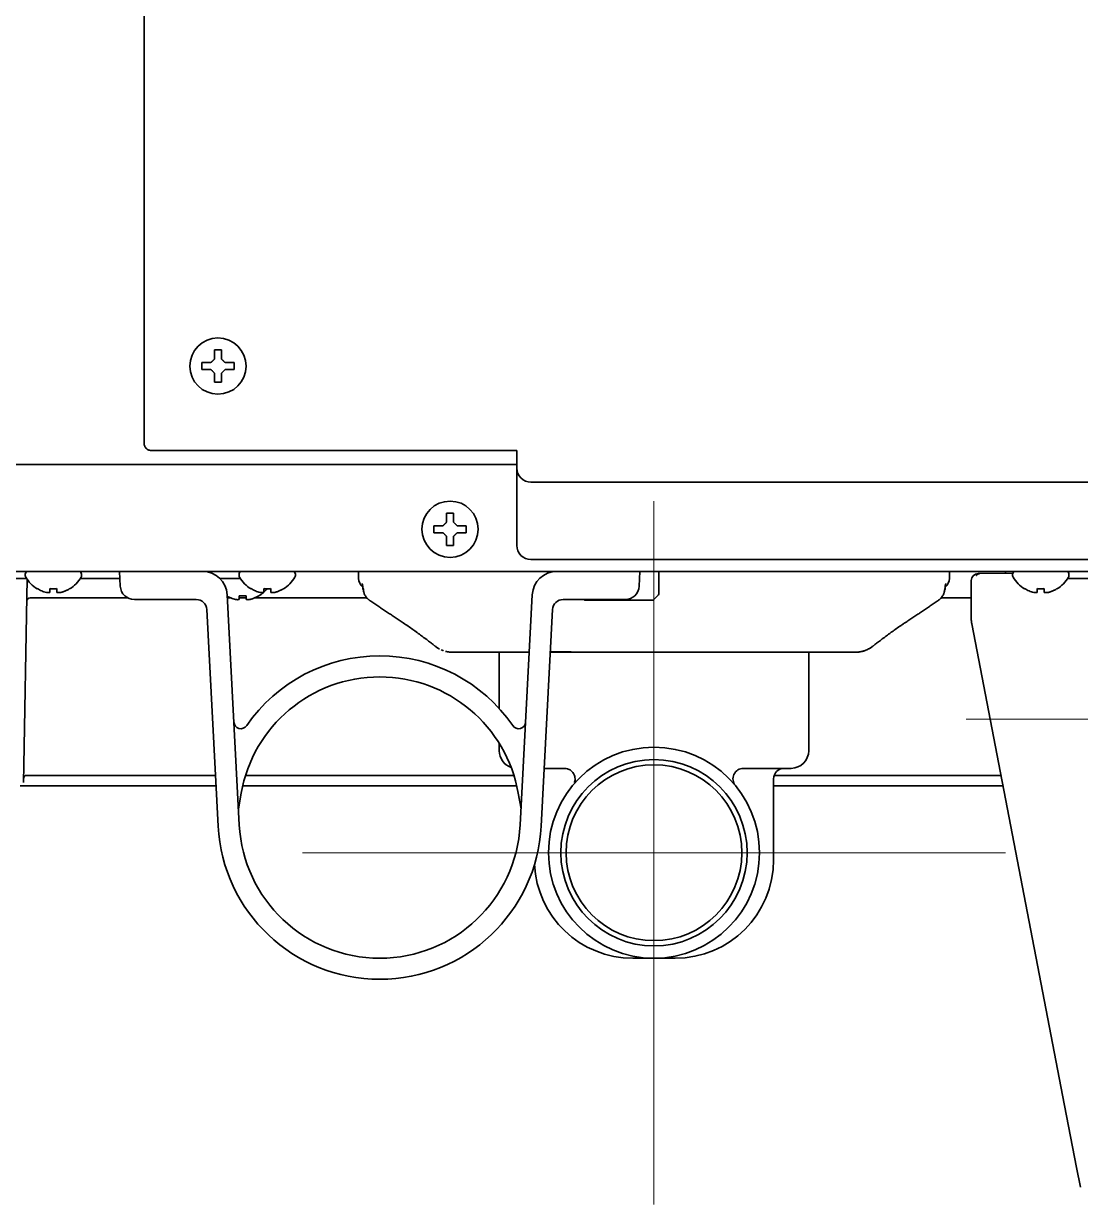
# Model space of a CAD drawing. Extents: x 6327 to 10269, y -393 to 3204.
# Drawn here: x 6622.9 to 6773.2, y 1281 to 1448.9 of the extents above; entities that cross this region are included whole.
import ezdxf

# ---------------------------------------------------------------- set-up
doc = ezdxf.new("R2010")
doc.units = 0
doc.header["$LTSCALE"] = 5
doc.layers.get('0').update_dxf_attribs({"linetype": 'CONTINUOUS', "lineweight": 0})
doc.layers.add('1', color=7, linetype='CONTINUOUS', true_color=0xffffff)

msp = doc.modelspace()

# ---------------------------------------------------------------- linework, layer by layer
at = {"color": 6}
for p, q in [((6712.57, 1381.03), (6712.57, 1281.03)), ((6662.57, 1331.03), (6762.57, 1331.03))]:
    msp.add_line(p, q, dxfattribs=at)
at = {"color": 4}
msp.add_line((6756.97, 1350.03), (6856.97, 1350.03), dxfattribs=at)
at = {"layer": '1', "color": 7, "linetype": 'Continuous', "lineweight": 35}
for p, q in [((6640.07, 1389.22), (6640.07, 1625.27)), ((6648.27, 1400.23), (6648.27, 1400.73)), ((6652.87, 1400.73), (6652.87, 1400.23)), ((6648.27, 1399.73), (6648.27, 1400.23)), ((6652.87, 1400.23), (6652.87, 1399.73)), ((6693.07, 1388.23), (6641.13, 1388.23)), ((6693.07, 1387.69), (6693.07, 1388.23)), ((6693.07, 1385.73), (6693.07, 1387.69)), ((6371.87, 1386.23), (6693.08, 1386.23)), ((6693.07, 1379.73), (6693.07, 1385.73)), ((6695.07, 1383.73), (6802.07, 1383.73)), ((6693.07, 1374.73), (6693.07, 1379.73)), ((6681.27, 1377.03), (6681.27, 1377.53)), ((6681.27, 1376.53), (6681.27, 1377.03)), ((6685.87, 1377.53), (6685.87, 1377.03)), ((6685.87, 1377.03), (6685.87, 1376.53)), ((6802.07, 1372.73), (6695.07, 1372.73)), ((6339.57, 1371.03), (7085.57, 1371.03)), ((6623.17, 1370.63), (6623.17, 1370.43)), ((6631.17, 1370.43), (6631.17, 1370.63)), ((6636.57, 1371.03), (6636.68, 1368.92)), ((6653.57, 1370.63), (6653.57, 1370.43)), ((6661.57, 1370.43), (6661.57, 1370.63)), ((6670.57, 1370.03), (6670.57, 1371.03)), ((6710.46, 1368.92), (6710.57, 1371.03)), ((6713.27, 1371.03), (6713.27, 1370.97)), ((6713.27, 1367.85), (6713.27, 1371)), ((6754.57, 1371.03), (6754.57, 1370.03)), ((6758.66, 1370.72), (6758.9, 1370.72)), ((6758.9, 1370.72), (6763.6, 1370.76)), ((6758.97, 1370.71), (6758.94, 1370.71)), ((6762.57, 1371.03), (6762.57, 1370.75)), ((6763.57, 1370.63), (6763.57, 1370.43)), ((6771.57, 1370.43), (6771.57, 1370.63)), ((6591.57, 1370.03), (6623.35, 1370.03)), ((6623.44, 1369.9), (6623.39, 1367.45)), ((6624.87, 1368.55), (6624.87, 1368.58)), ((6629.47, 1368.58), (6629.47, 1368.55)), ((6631, 1370.03), (6636.63, 1370.03)), ((6650.84, 1370.03), (6653.75, 1370.03)), ((6655.27, 1368.55), (6655.27, 1368.58)), ((6659.87, 1368.58), (6659.87, 1368.55)), ((6671.23, 1368.58), (6671.2, 1368.48)), ((6753.94, 1368.48), (6753.91, 1368.58)), ((6757.67, 1364.5), (6757.67, 1369.72)), ((6765.27, 1368.55), (6765.27, 1368.58)), ((6769.87, 1368.58), (6769.87, 1368.55)), ((6781.88, 1370.03), (6771.4, 1370.03)), ((6622.97, 1343.46), (6623.39, 1367.45)), ((6623.88, 1367.28), (6626.4, 1367.28)), ((6626.4, 1367.28), (6637.71, 1367.28)), ((6638.68, 1367.03), (6641.68, 1367.03)), ((6641.68, 1367.03), (6647.49, 1367.03)), ((6651.88, 1367.71), (6653.6, 1334.98)), ((6651.91, 1367.28), (6652.36, 1367.28)), ((6653.57, 1367.28), (6654.57, 1367.28)), ((6655.79, 1367.28), (6671.73, 1367.28)), ((6656.37, 1367.58), (6656.37, 1367.55)), ((6672.32, 1366.78), (6672.32, 1366.79)), ((6693.55, 1334.98), (6695.26, 1367.71)), ((6699.65, 1367.03), (6705.46, 1367.03)), ((6702.6, 1367.03), (6702.63, 1367)), ((6703.24, 1366.93), (6702.8, 1366.93)), ((6703.68, 1366.93), (6703.24, 1366.93)), ((6707.14, 1366.93), (6703.68, 1366.93)), ((6705.46, 1367.03), (6708.47, 1367.03)), ((6708.01, 1366.93), (6707.14, 1366.93)), ((6711.47, 1366.93), (6708.01, 1366.93)), ((6711.9, 1366.93), (6711.47, 1366.93)), ((6712.34, 1366.93), (6711.9, 1366.93)), ((6712.52, 1367), (6713.2, 1367.68)), ((6713.2, 1367.68), (6713.27, 1367.85)), ((6752.82, 1366.79), (6752.83, 1366.78)), ((6757.67, 1367.28), (6753.41, 1367.28)), ((6648.99, 1365.6), (6650.6, 1334.82)), ((6696.54, 1334.82), (6698.15, 1365.6)), ((6676.74, 1363.82), (6676.74, 1363.83)), ((6748.4, 1363.83), (6748.41, 1363.82)), ((6770.96, 1295.08), (6757.76, 1363.56)), ((6683, 1359.65), (6682.93, 1359.66)), ((6690.57, 1359.53), (6690.57, 1351.52)), ((6734.57, 1345.53), (6734.57, 1359.53)), ((6741.73, 1359.57), (6741.75, 1359.57)), ((6690.57, 1346.56), (6690.57, 1345.53)), ((6622.93, 1341.02), (6622.97, 1343.46)), ((6623.34, 1342.03), (6650.23, 1342.03)), ((6654.49, 1342.03), (6692.65, 1342.03)), ((6696.97, 1343.03), (6699.84, 1343.03)), ((6725.3, 1343.03), (6732.07, 1343.03)), ((6729.57, 1330.03), (6729.57, 1341.53)), ((6729.66, 1342.03), (6761.91, 1342.03)), ((6624.03, 1340.53), (6622.43, 1340.53)), ((6650.31, 1340.53), (6624.03, 1340.53)), ((6693.06, 1340.53), (6654.09, 1340.53)), ((6729.57, 1340.53), (6762.2, 1340.53)), ((6653.88, 1339.5), (6653.48, 1337.25)), ((6693.66, 1337.25), (6693.27, 1339.5)), ((6712.57, 1316.03), (6709.57, 1316.03)), ((6715.57, 1316.03), (6712.58, 1316.03)), ((6772.66, 1286.26), (6770.96, 1295.08)), ((6773.2, 1283.47), (6772.66, 1286.26))]:
    msp.add_line(p, q, dxfattribs=at)
for centre, radius in [((6650.57, 1400.23), 4), ((6683.57, 1377.03), 4), ((6712.57, 1331.03), 15), ((6712.57, 1331.03), 13.25), ((6712.57, 1331.03), 12.5)]:
    msp.add_circle(centre, radius, dxfattribs=at)
for centre, radius, start, end in [((6695.07, 1385.73), 2, 180, 270), ((6695.07, 1374.73), 2, 180, 270), ((6623.57, 1370.63), 0.4, 90, 180), ((6623.57, 1370.43), 0.4, 180, 210.3012), ((6627.37, 1372.65), 4.8, 210.3012, 238.6273), ((6626.97, 1372.65), 4.8, 301.3727, 329.6988), ((6630.77, 1370.63), 0.4, 0, 90), ((6630.77, 1370.43), 0.4, 329.6988, 0), ((6648.39, 1367.53), 3.5, 3, 90), ((6653.97, 1370.63), 0.4, 90, 180), ((6653.97, 1370.43), 0.4, 180, 210.3012), ((6657.77, 1372.65), 4.8, 210.3012, 238.6273), ((6657.37, 1372.65), 4.8, 301.3727, 329.6988), ((6661.17, 1370.63), 0.4, 0, 90), ((6661.17, 1370.43), 0.4, 329.6988, 0), ((6698.76, 1367.53), 3.5, 90, 177), ((6758.67, 1369.72), 1, 90.5, 180), ((6763.97, 1370.63), 0.4, 90, 180), ((6763.97, 1370.43), 0.4, 180, 210.3012), ((6767.77, 1372.65), 4.8, 210.3012, 238.6273), ((6767.37, 1372.65), 4.8, 301.3727, 329.6988), ((6771.17, 1370.63), 0.4, 0, 90), ((6771.17, 1370.43), 0.4, 329.6988, 0), ((6638.68, 1369.03), 2, 183, 270), ((6653.87, 1371.65), 4.8, 301.3727, 319.6462), ((6672.07, 1370.03), 1.5, 180, 231.858), ((6708.47, 1369.03), 2, 270, 357), ((6753.07, 1370.03), 1.5, 308.1993, 0), ((6623.88, 1366.78), 0.5, 90, 179), ((6647.49, 1365.53), 1.5, 3, 90), ((6699.65, 1365.53), 1.5, 90, 177), ((6702.8, 1367.18), 0.25, 225, 270), ((6712.34, 1367.18), 0.25, 270, 315), ((6673.57, 1336.03), 23, 34.6585, 145.3415), ((6673.57, 1336.03), 20, 10, 170), ((6653.83, 1349.67), 1, 183, 325.3415), ((6693.31, 1349.67), 1, 214.6585, 357), ((6693.07, 1345.53), 2.5, 180, 250.9285), ((6732.07, 1345.53), 2.5, 270, 0), ((6623.34, 1341.63), 0.4, 90, 179.0001), ((6725.3, 1341.53), 1.5, 90, 219.5212), ((6731.07, 1341.53), 1.5, 90, 180), ((6673.57, 1336.03), 23, 183, 357), ((6673.57, 1336.03), 20, 183, 357), ((6715.57, 1330.03), 14, 270, 0), ((6709.57, 1330.03), 14, 182.6915, 270)]:
    msp.add_arc(centre, radius, start, end, dxfattribs=at)
for points, degree in [([(6650.07, 1401.23), (6650.07, 1401.28), (6650.07, 1401.39), (6650.07, 1401.55), (6650.07, 1401.71), (6650.07, 1401.86), (6650.07, 1402.02), (6650.07, 1402.17), (6650.07, 1402.34), (6650.07, 1402.46), (6650.07, 1402.53)], 3), ([(6650.07, 1402.53), (6650.24, 1402.53), (6650.57, 1402.53), (6650.91, 1402.53), (6651.07, 1402.53)], 3), ([(6649.57, 1400.73), (6649.6, 1400.75), (6649.64, 1400.8), (6649.72, 1400.87), (6649.79, 1400.94), (6649.86, 1401.01), (6649.93, 1401.08), (6650, 1401.15), (6650.05, 1401.2), (6650.07, 1401.23)], 3), ([(6651.07, 1401.23), (6651.1, 1401.2), (6651.15, 1401.15), (6651.22, 1401.08), (6651.3, 1401), (6651.37, 1400.93), (6651.43, 1400.86), (6651.5, 1400.8), (6651.55, 1400.75), (6651.57, 1400.73)], 3), ([(6651.57, 1400.73), (6651.63, 1400.73), (6651.74, 1400.73), (6651.9, 1400.73), (6652.06, 1400.73), (6652.21, 1400.73), (6652.36, 1400.73), (6652.52, 1400.73), (6652.69, 1400.73), (6652.81, 1400.73), (6652.87, 1400.73)], 3), ([(6649.57, 1399.73), (6649.52, 1399.73), (6649.41, 1399.73), (6649.25, 1399.73), (6649.09, 1399.73), (6648.93, 1399.73), (6648.78, 1399.73), (6648.63, 1399.73), (6648.46, 1399.73), (6648.34, 1399.73), (6648.27, 1399.73)], 3), ([(6650.07, 1399.23), (6650.05, 1399.25), (6650, 1399.3), (6649.92, 1399.38), (6649.85, 1399.45), (6649.78, 1399.52), (6649.71, 1399.59), (6649.64, 1399.66), (6649.6, 1399.7), (6649.57, 1399.73)], 3), ([(6651.57, 1399.73), (6651.55, 1399.7), (6651.5, 1399.65), (6651.43, 1399.58), (6651.36, 1399.51), (6651.29, 1399.44), (6651.22, 1399.37), (6651.14, 1399.3), (6651.1, 1399.25), (6651.07, 1399.23)], 3), ([(6651.07, 1399.23), (6651.07, 1399.17), (6651.07, 1399.06), (6651.07, 1398.9), (6651.07, 1398.74), (6651.07, 1398.59), (6651.07, 1398.44), (6651.07, 1398.28), (6651.07, 1398.11), (6651.07, 1397.99), (6651.07, 1397.93)], 3), ([(6651.07, 1397.93), (6650.91, 1397.93), (6650.57, 1397.93), (6650.24, 1397.93), (6650.07, 1397.93)], 3), ([(6683.07, 1378.03), (6683.07, 1378.08), (6683.07, 1378.19), (6683.07, 1378.35), (6683.07, 1378.51), (6683.07, 1378.66), (6683.07, 1378.82), (6683.07, 1378.97), (6683.07, 1379.14), (6683.07, 1379.26), (6683.07, 1379.33)], 3), ([(6683.07, 1379.33), (6683.24, 1379.33), (6683.57, 1379.33), (6683.91, 1379.33), (6684.07, 1379.33)], 3), ([(6682.57, 1377.53), (6682.6, 1377.55), (6682.64, 1377.6), (6682.72, 1377.67), (6682.79, 1377.74), (6682.86, 1377.81), (6682.93, 1377.88), (6683, 1377.95), (6683.05, 1378), (6683.07, 1378.03)], 3), ([(6684.07, 1378.03), (6684.1, 1378), (6684.15, 1377.95), (6684.22, 1377.88), (6684.3, 1377.8), (6684.37, 1377.73), (6684.43, 1377.66), (6684.5, 1377.6), (6684.55, 1377.55), (6684.57, 1377.53)], 3), ([(6684.57, 1377.53), (6684.63, 1377.53), (6684.74, 1377.53), (6684.9, 1377.53), (6685.06, 1377.53), (6685.21, 1377.53), (6685.36, 1377.53), (6685.52, 1377.53), (6685.69, 1377.53), (6685.81, 1377.53), (6685.87, 1377.53)], 3), ([(6682.57, 1376.53), (6682.52, 1376.53), (6682.41, 1376.53), (6682.25, 1376.53), (6682.09, 1376.53), (6681.93, 1376.53), (6681.78, 1376.53), (6681.63, 1376.53), (6681.46, 1376.53), (6681.34, 1376.53), (6681.27, 1376.53)], 3), ([(6683.07, 1376.03), (6683.05, 1376.05), (6683, 1376.1), (6682.92, 1376.18), (6682.85, 1376.25), (6682.78, 1376.32), (6682.71, 1376.39), (6682.64, 1376.46), (6682.6, 1376.5), (6682.57, 1376.53)], 3), ([(6684.57, 1376.53), (6684.55, 1376.5), (6684.5, 1376.45), (6684.43, 1376.38), (6684.36, 1376.31), (6684.29, 1376.24), (6684.22, 1376.17), (6684.14, 1376.1), (6684.1, 1376.05), (6684.07, 1376.03)], 3), ([(6684.07, 1376.03), (6684.07, 1375.97), (6684.07, 1375.86), (6684.07, 1375.7), (6684.07, 1375.54), (6684.07, 1375.39), (6684.07, 1375.24), (6684.07, 1375.08), (6684.07, 1374.91), (6684.07, 1374.79), (6684.07, 1374.73)], 3), ([(6684.07, 1374.73), (6683.91, 1374.73), (6683.57, 1374.73), (6683.24, 1374.73), (6683.07, 1374.73)], 3), ([(6626.67, 1368.03), (6626.67, 1368.04), (6626.67, 1368.07), (6626.67, 1368.12), (6626.67, 1368.18), (6626.67, 1368.24), (6626.67, 1368.31), (6626.67, 1368.38), (6626.67, 1368.47), (6626.67, 1368.54), (6626.67, 1368.58)], 3), ([(6626.67, 1368.58), (6626.84, 1368.56), (6627.17, 1368.54), (6627.51, 1368.56), (6627.67, 1368.58)], 3), ([(6628.17, 1368.03), (6628.23, 1368.04), (6628.34, 1368.07), (6628.5, 1368.12), (6628.66, 1368.18), (6628.81, 1368.24), (6628.96, 1368.31), (6629.12, 1368.38), (6629.29, 1368.47), (6629.41, 1368.54), (6629.47, 1368.58)], 3), ([(6657.07, 1368.03), (6657.07, 1368.04), (6657.07, 1368.07), (6657.07, 1368.12), (6657.07, 1368.18), (6657.07, 1368.24), (6657.07, 1368.31), (6657.07, 1368.38), (6657.07, 1368.47), (6657.07, 1368.54), (6657.07, 1368.58)], 3), ([(6657.07, 1368.58), (6657.24, 1368.56), (6657.57, 1368.54), (6657.91, 1368.56), (6658.07, 1368.58)], 3), ([(6658.57, 1368.03), (6658.63, 1368.04), (6658.74, 1368.07), (6658.9, 1368.12), (6659.06, 1368.18), (6659.21, 1368.24), (6659.36, 1368.31), (6659.52, 1368.38), (6659.69, 1368.47), (6659.81, 1368.54), (6659.87, 1368.58)], 3), ([(6767.07, 1368.03), (6767.07, 1368.04), (6767.07, 1368.07), (6767.07, 1368.12), (6767.07, 1368.18), (6767.07, 1368.24), (6767.07, 1368.31), (6767.07, 1368.38), (6767.07, 1368.47), (6767.07, 1368.54), (6767.07, 1368.58)], 3), ([(6767.07, 1368.58), (6767.24, 1368.56), (6767.57, 1368.54), (6767.91, 1368.56), (6768.07, 1368.58)], 3), ([(6768.57, 1368.03), (6768.63, 1368.04), (6768.74, 1368.07), (6768.9, 1368.12), (6769.06, 1368.18), (6769.21, 1368.24), (6769.36, 1368.31), (6769.52, 1368.38), (6769.69, 1368.47), (6769.81, 1368.54), (6769.87, 1368.58)], 3), ([(6626.17, 1368.03), (6626.2, 1368.03), (6626.24, 1368.02), (6626.32, 1368.02), (6626.39, 1368.01), (6626.46, 1368.01), (6626.53, 1368.02), (6626.6, 1368.02), (6626.65, 1368.03), (6626.67, 1368.03)], 3), ([(6627.67, 1368.03), (6627.7, 1368.03), (6627.75, 1368.02), (6627.82, 1368.02), (6627.9, 1368.01), (6627.97, 1368.01), (6628.03, 1368.02), (6628.1, 1368.02), (6628.15, 1368.03), (6628.17, 1368.03)], 3), ([(6653.07, 1367.03), (6653.1, 1367.03), (6653.14, 1367.02), (6653.22, 1367.02), (6653.29, 1367.01), (6653.36, 1367.01), (6653.43, 1367.02), (6653.5, 1367.02), (6653.55, 1367.03), (6653.57, 1367.03)], 3), ([(6653.57, 1367.03), (6653.57, 1367.04), (6653.57, 1367.07), (6653.57, 1367.12), (6653.57, 1367.18), (6653.57, 1367.24), (6653.57, 1367.31), (6653.57, 1367.38), (6653.57, 1367.47), (6653.57, 1367.54), (6653.57, 1367.58)], 3), ([(6653.57, 1367.58), (6653.74, 1367.56), (6654.07, 1367.54), (6654.41, 1367.56), (6654.57, 1367.58)], 3), ([(6654.57, 1367.03), (6654.6, 1367.03), (6654.65, 1367.02), (6654.72, 1367.02), (6654.8, 1367.01), (6654.87, 1367.01), (6654.93, 1367.02), (6655, 1367.02), (6655.05, 1367.03), (6655.07, 1367.03)], 3), ([(6655.07, 1367.03), (6655.13, 1367.04), (6655.24, 1367.07), (6655.4, 1367.12), (6655.56, 1367.18), (6655.71, 1367.24), (6655.86, 1367.31), (6656.02, 1367.38), (6656.19, 1367.47), (6656.31, 1367.54), (6656.37, 1367.58)], 3), ([(6656.57, 1368.03), (6656.6, 1368.03), (6656.64, 1368.02), (6656.72, 1368.02), (6656.79, 1368.01), (6656.86, 1368.01), (6656.93, 1368.02), (6657, 1368.02), (6657.05, 1368.03), (6657.07, 1368.03)], 3), ([(6658.07, 1368.03), (6658.1, 1368.03), (6658.15, 1368.02), (6658.22, 1368.02), (6658.3, 1368.01), (6658.37, 1368.01), (6658.43, 1368.02), (6658.5, 1368.02), (6658.55, 1368.03), (6658.57, 1368.03)], 3), ([(6672.11, 1366.93), (6672.18, 1366.88), (6672.25, 1366.84), (6672.32, 1366.79)], 3), ([(6672.32, 1366.78), (6674.53, 1365.3), (6676.74, 1363.82)], 2), ([(6748.41, 1363.82), (6750.62, 1365.3), (6752.83, 1366.78)], 2), ([(6752.82, 1366.79), (6752.89, 1366.84), (6752.97, 1366.88), (6753.04, 1366.93)], 3), ([(6766.57, 1368.03), (6766.6, 1368.03), (6766.64, 1368.02), (6766.72, 1368.02), (6766.79, 1368.01), (6766.86, 1368.01), (6766.93, 1368.02), (6767, 1368.02), (6767.05, 1368.03), (6767.07, 1368.03)], 3), ([(6768.07, 1368.03), (6768.1, 1368.03), (6768.15, 1368.02), (6768.22, 1368.02), (6768.3, 1368.01), (6768.37, 1368.01), (6768.43, 1368.02), (6768.5, 1368.02), (6768.55, 1368.03), (6768.57, 1368.03)], 3)]:
    msp.add_open_spline(points, degree=degree, dxfattribs=at)
for points, knots in [([(6651.07, 1402.53), (6651.07, 1402.32), (6651.07, 1402.11), (6651.07, 1401.79), (6651.07, 1401.68), (6651.07, 1401.45), (6651.07, 1401.34), (6651.07, 1401.23)], [0, 0, 0, 0, 0.5, 0.5, 0.75, 0.75, 1, 1, 1, 1]), ([(6648.27, 1400.73), (6648.48, 1400.73), (6648.69, 1400.73), (6649.01, 1400.73), (6649.12, 1400.73), (6649.34, 1400.73), (6649.46, 1400.73), (6649.57, 1400.73)], [0, 0, 0, 0, 0.5, 0.5, 0.75, 0.75, 1, 1, 1, 1]), ([(6650.07, 1397.93), (6650.07, 1398.13), (6650.07, 1398.34), (6650.07, 1398.66), (6650.07, 1398.77), (6650.07, 1399), (6650.07, 1399.11), (6650.07, 1399.23)], [0, 0, 0, 0, 0.5, 0.5, 0.75, 0.75, 1, 1, 1, 1]), ([(6652.87, 1399.73), (6652.67, 1399.73), (6652.46, 1399.73), (6652.14, 1399.73), (6652.03, 1399.73), (6651.8, 1399.73), (6651.69, 1399.73), (6651.57, 1399.73)], [0, 0, 0, 0, 0.5, 0.5, 0.75, 0.75, 1, 1, 1, 1]), ([(6641.13, 1388.23), (6641.06, 1388.23), (6641, 1388.23), (6640.9, 1388.25), (6640.87, 1388.26), (6640.82, 1388.27), (6640.8, 1388.27), (6640.77, 1388.28), (6640.75, 1388.29), (6640.67, 1388.32), (6640.61, 1388.35), (6640.53, 1388.4), (6640.5, 1388.42), (6640.46, 1388.45), (6640.44, 1388.46), (6640.42, 1388.48), (6640.41, 1388.49), (6640.34, 1388.55), (6640.3, 1388.6), (6640.24, 1388.68), (6640.22, 1388.7), (6640.19, 1388.75), (6640.19, 1388.76), (6640.17, 1388.79), (6640.16, 1388.81), (6640.13, 1388.89), (6640.11, 1388.95), (6640.09, 1389.05), (6640.08, 1389.08), (6640.07, 1389.15), (6640.07, 1389.18), (6640.07, 1389.22)], [0, 0, 0, 0, 0.125, 0.125, 0.1875, 0.1875, 0.21875, 0.21875, 0.25, 0.25, 0.375, 0.375, 0.4375, 0.4375, 0.46875, 0.46875, 0.5, 0.5, 0.625, 0.625, 0.6875, 0.6875, 0.71875, 0.71875, 0.75, 0.75, 0.875, 0.875, 0.9375, 0.9375, 1, 1, 1, 1]), ([(6684.07, 1379.33), (6684.07, 1379.12), (6684.07, 1378.91), (6684.07, 1378.59), (6684.07, 1378.48), (6684.07, 1378.25), (6684.07, 1378.14), (6684.07, 1378.03)], [0, 0, 0, 0, 0.5, 0.5, 0.75, 0.75, 1, 1, 1, 1]), ([(6681.27, 1377.53), (6681.48, 1377.53), (6681.69, 1377.53), (6682.01, 1377.53), (6682.12, 1377.53), (6682.34, 1377.53), (6682.46, 1377.53), (6682.57, 1377.53)], [0, 0, 0, 0, 0.5, 0.5, 0.75, 0.75, 1, 1, 1, 1]), ([(6683.07, 1374.73), (6683.07, 1374.93), (6683.07, 1375.14), (6683.07, 1375.46), (6683.07, 1375.57), (6683.07, 1375.8), (6683.07, 1375.91), (6683.07, 1376.03)], [0, 0, 0, 0, 0.5, 0.5, 0.75, 0.75, 1, 1, 1, 1]), ([(6685.87, 1376.53), (6685.67, 1376.53), (6685.46, 1376.53), (6685.14, 1376.53), (6685.03, 1376.53), (6684.8, 1376.53), (6684.69, 1376.53), (6684.57, 1376.53)], [0, 0, 0, 0, 0.5, 0.5, 0.75, 0.75, 1, 1, 1, 1]), ([(6624.87, 1368.58), (6625.08, 1368.46), (6625.29, 1368.35), (6625.61, 1368.21), (6625.72, 1368.17), (6625.94, 1368.09), (6626.06, 1368.06), (6626.17, 1368.03)], [0, 0, 0, 0, 0.5, 0.5, 0.75, 0.75, 1, 1, 1, 1]), ([(6627.67, 1368.58), (6627.67, 1368.46), (6627.67, 1368.35), (6627.67, 1368.21), (6627.67, 1368.17), (6627.67, 1368.09), (6627.67, 1368.06), (6627.67, 1368.03)], [0, 0, 0, 0, 0.5, 0.5, 0.75, 0.75, 1, 1, 1, 1]), ([(6655.27, 1368.58), (6655.48, 1368.46), (6655.69, 1368.35), (6656.01, 1368.21), (6656.12, 1368.17), (6656.34, 1368.09), (6656.46, 1368.06), (6656.57, 1368.03)], [0, 0, 0, 0, 0.5, 0.5, 0.75, 0.75, 1, 1, 1, 1]), ([(6658.07, 1368.58), (6658.07, 1368.46), (6658.07, 1368.35), (6658.07, 1368.21), (6658.07, 1368.17), (6658.07, 1368.09), (6658.07, 1368.06), (6658.07, 1368.03)], [0, 0, 0, 0, 0.5, 0.5, 0.75, 0.75, 1, 1, 1, 1]), ([(6671.08, 1369.31), (6671.08, 1369.31), (6671.08, 1369.3), (6671.1, 1369.23), (6671.14, 1369.04), (6671.18, 1368.78), (6671.19, 1368.56), (6671.2, 1368.48)], [0, 0, 0, 0, 0.079356, 0.258658, 0.509271, 0.812523, 1, 1, 1, 1]), ([(6671.23, 1368.58), (6671.24, 1368.5), (6671.25, 1368.34), (6671.28, 1368.18), (6671.3, 1368.08), (6671.31, 1368.06), (6671.32, 1368.02), (6671.34, 1367.96), (6671.36, 1367.9), (6671.4, 1367.79), (6671.44, 1367.72), (6671.51, 1367.58), (6671.55, 1367.51), (6671.62, 1367.41), (6671.65, 1367.37), (6671.7, 1367.31), (6671.72, 1367.28), (6671.8, 1367.19), (6671.86, 1367.13), (6671.95, 1367.05), (6671.98, 1367.03), (6672.04, 1366.98), (6672.08, 1366.95), (6672.11, 1366.93)], [0, 0, 0, 0, 0.125, 0.25, 0.25, 0.28125, 0.28125, 0.3125, 0.375, 0.375, 0.5, 0.5, 0.625, 0.625, 0.6875, 0.6875, 0.75, 0.75, 0.875, 0.875, 0.9375, 0.9375, 1, 1, 1, 1]), ([(6753.04, 1366.93), (6753.1, 1366.97), (6753.23, 1367.07), (6753.34, 1367.19), (6753.42, 1367.28), (6753.45, 1367.31), (6753.5, 1367.38), (6753.52, 1367.41), (6753.59, 1367.51), (6753.68, 1367.64), (6753.74, 1367.79), (6753.78, 1367.89), (6753.79, 1367.91), (6753.8, 1367.95), (6753.82, 1368), (6753.84, 1368.06), (6753.87, 1368.18), (6753.88, 1368.26), (6753.9, 1368.42), (6753.91, 1368.5), (6753.91, 1368.58)], [0, 0, 0, 0, 0.125, 0.25, 0.25, 0.3125, 0.3125, 0.375, 0.375, 0.5, 0.625, 0.625, 0.65625, 0.65625, 0.6875, 0.75, 0.75, 0.875, 0.875, 1, 1, 1, 1]), ([(6753.95, 1368.48), (6753.95, 1368.5), (6753.95, 1368.68), (6753.99, 1368.95), (6754.04, 1369.21), (6754.06, 1369.3), (6754.07, 1369.31), (6754.07, 1369.31)], [0, 0, 0, 0, 0.028818, 0.401187, 0.705847, 0.924982, 1, 1, 1, 1]), ([(6765.27, 1368.58), (6765.48, 1368.46), (6765.69, 1368.35), (6766.01, 1368.21), (6766.12, 1368.17), (6766.34, 1368.09), (6766.46, 1368.06), (6766.57, 1368.03)], [0, 0, 0, 0, 0.5, 0.5, 0.75, 0.75, 1, 1, 1, 1]), ([(6768.07, 1368.58), (6768.07, 1368.46), (6768.07, 1368.35), (6768.07, 1368.21), (6768.07, 1368.17), (6768.07, 1368.09), (6768.07, 1368.06), (6768.07, 1368.03)], [0, 0, 0, 0, 0.5, 0.5, 0.75, 0.75, 1, 1, 1, 1]), ([(6651.89, 1367.51), (6652.06, 1367.41), (6652.23, 1367.33), (6652.51, 1367.21), (6652.62, 1367.17), (6652.84, 1367.09), (6652.96, 1367.06), (6653.07, 1367.03)], [0, 0, 0, 0, 0.445255, 0.445255, 0.722627, 0.722627, 1, 1, 1, 1]), ([(6654.57, 1367.58), (6654.57, 1367.46), (6654.57, 1367.35), (6654.57, 1367.21), (6654.57, 1367.17), (6654.57, 1367.09), (6654.57, 1367.06), (6654.57, 1367.03)], [0, 0, 0, 0, 0.5, 0.5, 0.75, 0.75, 1, 1, 1, 1]), ([(6676.74, 1363.83), (6676.97, 1363.67), (6677.2, 1363.52), (6677.65, 1363.21), (6677.87, 1363.06), (6678.31, 1362.75), (6678.53, 1362.6), (6678.85, 1362.37), (6678.95, 1362.29), (6679.11, 1362.17), (6679.16, 1362.14), (6679.27, 1362.06), (6679.32, 1362.02), (6679.57, 1361.83), (6679.77, 1361.69), (6680.01, 1361.51), (6680.06, 1361.47), (6680.16, 1361.4), (6680.3, 1361.29), (6680.44, 1361.19), (6680.7, 1360.98), (6680.87, 1360.85), (6681.11, 1360.67), (6681.19, 1360.61), (6681.3, 1360.52), (6681.34, 1360.49), (6681.4, 1360.45), (6681.42, 1360.43), (6681.46, 1360.4), (6681.47, 1360.39), (6681.48, 1360.38), (6681.48, 1360.38), (6681.48, 1360.38), (6681.49, 1360.38), (6681.49, 1360.38)], [0, 0, 0, 0, 0.125, 0.125, 0.25, 0.25, 0.375, 0.375, 0.4375, 0.4375, 0.46875, 0.46875, 0.5, 0.5, 0.625, 0.625, 0.65625, 0.65625, 0.6875, 0.75, 0.75, 0.875, 0.875, 0.9375, 0.9375, 0.96875, 0.96875, 0.984375, 0.992188, 0.996094, 0.998047, 0.999023, 0.999023, 1, 1, 1, 1]), ([(6743.66, 1360.38), (6743.66, 1360.38), (6743.66, 1360.38), (6743.67, 1360.38), (6743.67, 1360.39), (6743.69, 1360.4), (6743.7, 1360.41), (6743.73, 1360.43), (6743.75, 1360.45), (6743.8, 1360.49), (6743.84, 1360.52), (6743.95, 1360.61), (6744.03, 1360.67), (6744.27, 1360.85), (6744.44, 1360.98), (6744.71, 1361.18), (6744.8, 1361.25), (6744.94, 1361.36), (6744.98, 1361.39), (6745.08, 1361.47), (6745.13, 1361.5), (6745.37, 1361.68), (6745.57, 1361.83), (6745.88, 1362.06), (6745.98, 1362.13), (6746.19, 1362.29), (6746.29, 1362.36), (6746.61, 1362.59), (6747.04, 1362.9), (6747.49, 1363.21), (6747.77, 1363.4), (6747.83, 1363.44), (6747.94, 1363.52), (6748, 1363.56), (6748.17, 1363.67), (6748.29, 1363.75), (6748.4, 1363.83)], [0, 0, 0, 0, 0.001953, 0.001953, 0.003906, 0.007813, 0.015625, 0.015625, 0.03125, 0.03125, 0.0625, 0.0625, 0.125, 0.125, 0.25, 0.25, 0.3125, 0.3125, 0.34375, 0.34375, 0.375, 0.375, 0.5, 0.5, 0.5625, 0.5625, 0.625, 0.625, 0.75, 0.875, 0.875, 0.90625, 0.90625, 0.9375, 0.9375, 1, 1, 1, 1]), ([(6757.76, 1363.56), (6757.76, 1363.57), (6757.76, 1363.59), (6757.75, 1363.63), (6757.74, 1363.67), (6757.74, 1363.7), (6757.73, 1363.74), (6757.72, 1363.79), (6757.72, 1363.83), (6757.71, 1363.87), (6757.71, 1363.92), (6757.7, 1363.96), (6757.7, 1364.01), (6757.69, 1364.06), (6757.69, 1364.11), (6757.68, 1364.16), (6757.68, 1364.22), (6757.68, 1364.27), (6757.68, 1364.33), (6757.67, 1364.39), (6757.67, 1364.44), (6757.67, 1364.48), (6757.67, 1364.5)], [0, 0, 0, 0, 0.036935, 0.075246, 0.114932, 0.155992, 0.198428, 0.24224, 0.287426, 0.333988, 0.381924, 0.431237, 0.481924, 0.533987, 0.587425, 0.642238, 0.698427, 0.755991, 0.81493, 0.875245, 0.936935, 1, 1, 1, 1]), ([(6682.09, 1360), (6682.08, 1360), (6682.07, 1360), (6682.04, 1360.02), (6682.02, 1360.03), (6681.97, 1360.06), (6681.9, 1360.1), (6681.83, 1360.14), (6681.73, 1360.2), (6681.68, 1360.24), (6681.59, 1360.3), (6681.54, 1360.34), (6681.49, 1360.38)], [0, 0, 0, 0, 0.046022, 0.046022, 0.165269, 0.165269, 0.284516, 0.523011, 0.523011, 0.761505, 0.761505, 1, 1, 1, 1]), ([(6742.15, 1359.65), (6742.15, 1359.65), (6742.15, 1359.65), (6742.16, 1359.65), (6742.17, 1359.65), (6742.2, 1359.66), (6742.23, 1359.67), (6742.29, 1359.68), (6742.31, 1359.69), (6742.34, 1359.7), (6742.36, 1359.7), (6742.38, 1359.71), (6742.4, 1359.72), (6742.46, 1359.74), (6742.53, 1359.76), (6742.67, 1359.82), (6742.74, 1359.85), (6742.9, 1359.92), (6742.99, 1359.96), (6743.1, 1360.02), (6743.13, 1360.03), (6743.17, 1360.06), (6743.24, 1360.1), (6743.32, 1360.14), (6743.41, 1360.2), (6743.46, 1360.24), (6743.56, 1360.3), (6743.61, 1360.34), (6743.66, 1360.38)], [0, 0, 0, 0, 0.031042, 0.062299, 0.124812, 0.124812, 0.249839, 0.249839, 0.312353, 0.312353, 0.343609, 0.343609, 0.374866, 0.374866, 0.499893, 0.499893, 0.62492, 0.62492, 0.749946, 0.749946, 0.781203, 0.781203, 0.81246, 0.874973, 0.874973, 0.937487, 0.937487, 1, 1, 1, 1]), ([(6682.66, 1359.75), (6682.63, 1359.76), (6682.59, 1359.77), (6682.48, 1359.82), (6682.4, 1359.85), (6682.32, 1359.89), (6682.31, 1359.89), (6682.3, 1359.89)], [0, 0, 0, 0, 0.347697, 0.347697, 0.952702, 0.952702, 1, 1, 1, 1]), ([(6694.75, 1359.53), (6694.47, 1359.53), (6693.74, 1359.53), (6692.6, 1359.53), (6691.37, 1359.53), (6690.21, 1359.53), (6689.15, 1359.53), (6688.17, 1359.53), (6687.29, 1359.53), (6686.51, 1359.53), (6685.83, 1359.53), (6685.25, 1359.53), (6684.77, 1359.53), (6684.4, 1359.53), (6684.15, 1359.53), (6684.09, 1359.53), (6684.09, 1359.53)], [0, 0, 0, 0, 0.042512, 0.11305, 0.183502, 0.253871, 0.324219, 0.394592, 0.464971, 0.535319, 0.605823, 0.677137, 0.750099, 0.826371, 0.909413, 1, 1, 1, 1]), ([(6741.06, 1359.53), (6741.06, 1359.53), (6741.03, 1359.53), (6740.9, 1359.53), (6740.63, 1359.53), (6740.25, 1359.53), (6739.76, 1359.53), (6739.16, 1359.53), (6738.46, 1359.53), (6737.66, 1359.53), (6736.75, 1359.53), (6735.76, 1359.53), (6734.67, 1359.53), (6733.5, 1359.53), (6732.24, 1359.53), (6730.91, 1359.53), (6729.51, 1359.53), (6728.04, 1359.53), (6726.5, 1359.53), (6724.89, 1359.53), (6723.23, 1359.53), (6721.52, 1359.53), (6719.74, 1359.53), (6717.93, 1359.53), (6716.07, 1359.53), (6714.19, 1359.53), (6712.31, 1359.53), (6710.43, 1359.53), (6708.56, 1359.53), (6706.72, 1359.53), (6704.92, 1359.53), (6703.18, 1359.53), (6701.48, 1359.53), (6699.84, 1359.53), (6698.63, 1359.53), (6697.96, 1359.53), (6697.8, 1359.53)], [0, 0, 0, 0, 0.020354, 0.051424, 0.081613, 0.111239, 0.140636, 0.16999, 0.199327, 0.228624, 0.257902, 0.28719, 0.316491, 0.345815, 0.375176, 0.404574, 0.434033, 0.463642, 0.493504, 0.523628, 0.553995, 0.584672, 0.615761, 0.64728, 0.679119, 0.711081, 0.74304, 0.775001, 0.806901, 0.838507, 0.86967, 0.900429, 0.930876, 0.961048, 0.990948, 1, 1, 1, 1]), ([(6697.83, 1359.59), (6698.94, 1359.58), (6701.18, 1359.57), (6704.69, 1359.57), (6708.58, 1359.57), (6713.11, 1359.57), (6718.45, 1359.57), (6723.26, 1359.57), (6727.25, 1359.57), (6730.32, 1359.57), (6733.28, 1359.57), (6736, 1359.57), (6738.37, 1359.57), (6740.23, 1359.57), (6741.44, 1359.57), (6741.72, 1359.57), (6741.73, 1359.57)], [0, 0, 0, 0, 0.061546, 0.121371, 0.183416, 0.258956, 0.347971, 0.450357, 0.506655, 0.566379, 0.62962, 0.696463, 0.766951, 0.841072, 0.918779, 1, 1, 1, 1]), ([(6735.76, 1359.57), (6735.98, 1359.57), (6737.43, 1359.57), (6738.61, 1359.57), (6739.44, 1359.57)], [0, 0, 0, 0, 0.148937, 1, 1, 1, 1]), ([(6741.06, 1359.53), (6741.24, 1359.53), (6741.42, 1359.54), (6741.78, 1359.58), (6741.97, 1359.61), (6742.15, 1359.65)], [0, 0, 0, 0, 0.5, 0.5, 1, 1, 1, 1]), ([(6742.39, 1359.72), (6742.38, 1359.72), (6742.34, 1359.7), (6742.3, 1359.69), (6742.26, 1359.68), (6742.23, 1359.67), (6742.21, 1359.66), (6742.24, 1359.67), (6742.3, 1359.69), (6742.36, 1359.7), (6742.37, 1359.71)], [0, 0, 0, 0, 0.028802, 0.106045, 0.158133, 0.222884, 0.333764, 0.518631, 0.85805, 1, 1, 1, 1]), ([(6699.8, 1343.01), (6699.96, 1343.02), (6700.29, 1342.99), (6700.77, 1342.75), (6701.13, 1342.35), (6701.31, 1341.92), (6701.36, 1341.54), (6701.33, 1341.24), (6701.27, 1341.07), (6701.25, 1341)], [0, 0, 0, 0, 0.156169, 0.340818, 0.539464, 0.693283, 0.820773, 0.928464, 1, 1, 1, 1])]:
    msp.add_open_spline(points, degree=3, knots=knots, dxfattribs=at)
msp.add_rational_spline([(6758.9, 1370.72), (6758.7, 1370.72), (6758.52, 1370.62), (6758.38, 1370.43)], [0.999997170496, 0.950718579238, 0.950718411686, 0.999996667842], degree=3, dxfattribs=at)
msp.add_rational_spline([(6683, 1359.65), (6683.35, 1359.57), (6683.72, 1359.53), (6684.09, 1359.53), (6684.09, 1359.53), (6684.09, 1359.53)], [1, 0.995974172579, 0.995974172579, 1, 1, 1], degree=3, knots=[0, 0, 0, 0, 0.999938, 0.999938, 1, 1, 1, 1], dxfattribs=at)

doc.saveas('drawing.dxf')
